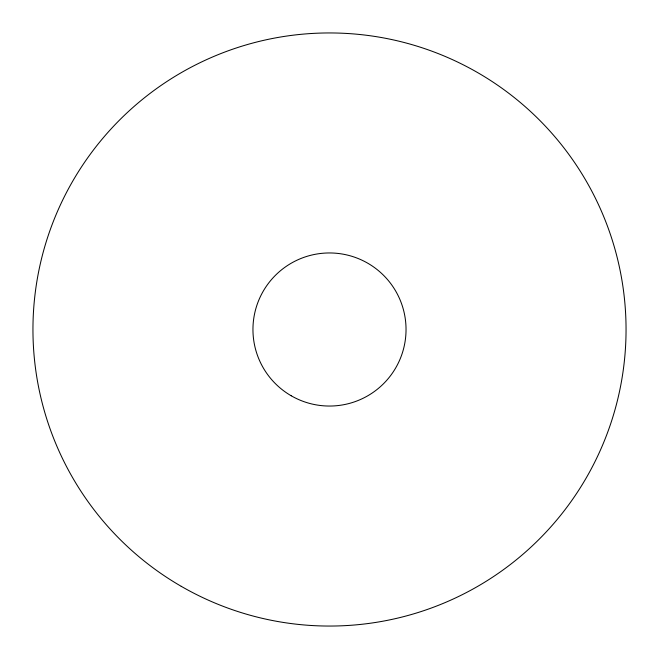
<?xml version="1.0" encoding="UTF-8"?>
<svg xmlns="http://www.w3.org/2000/svg" width="659" height="659" viewBox="0 0 659 659"><rect width="100%" height="100%" fill="white"/><g stroke="black" fill="none" stroke-linecap="round" stroke-linejoin="round"><path stroke-width="0.99" d="M181.225 586.321A296.55 296.55 0 0 0 626.05 329.5A296.55 296.55 0 0 0 181.225 72.679A296.55 296.55 0 0 0 181.225 586.321M291.229 395.787A76.535 76.535 0 0 0 406.035 329.5A76.535 76.535 0 0 0 291.229 263.213A76.535 76.535 0 0 0 291.229 395.787"/></g></svg>
